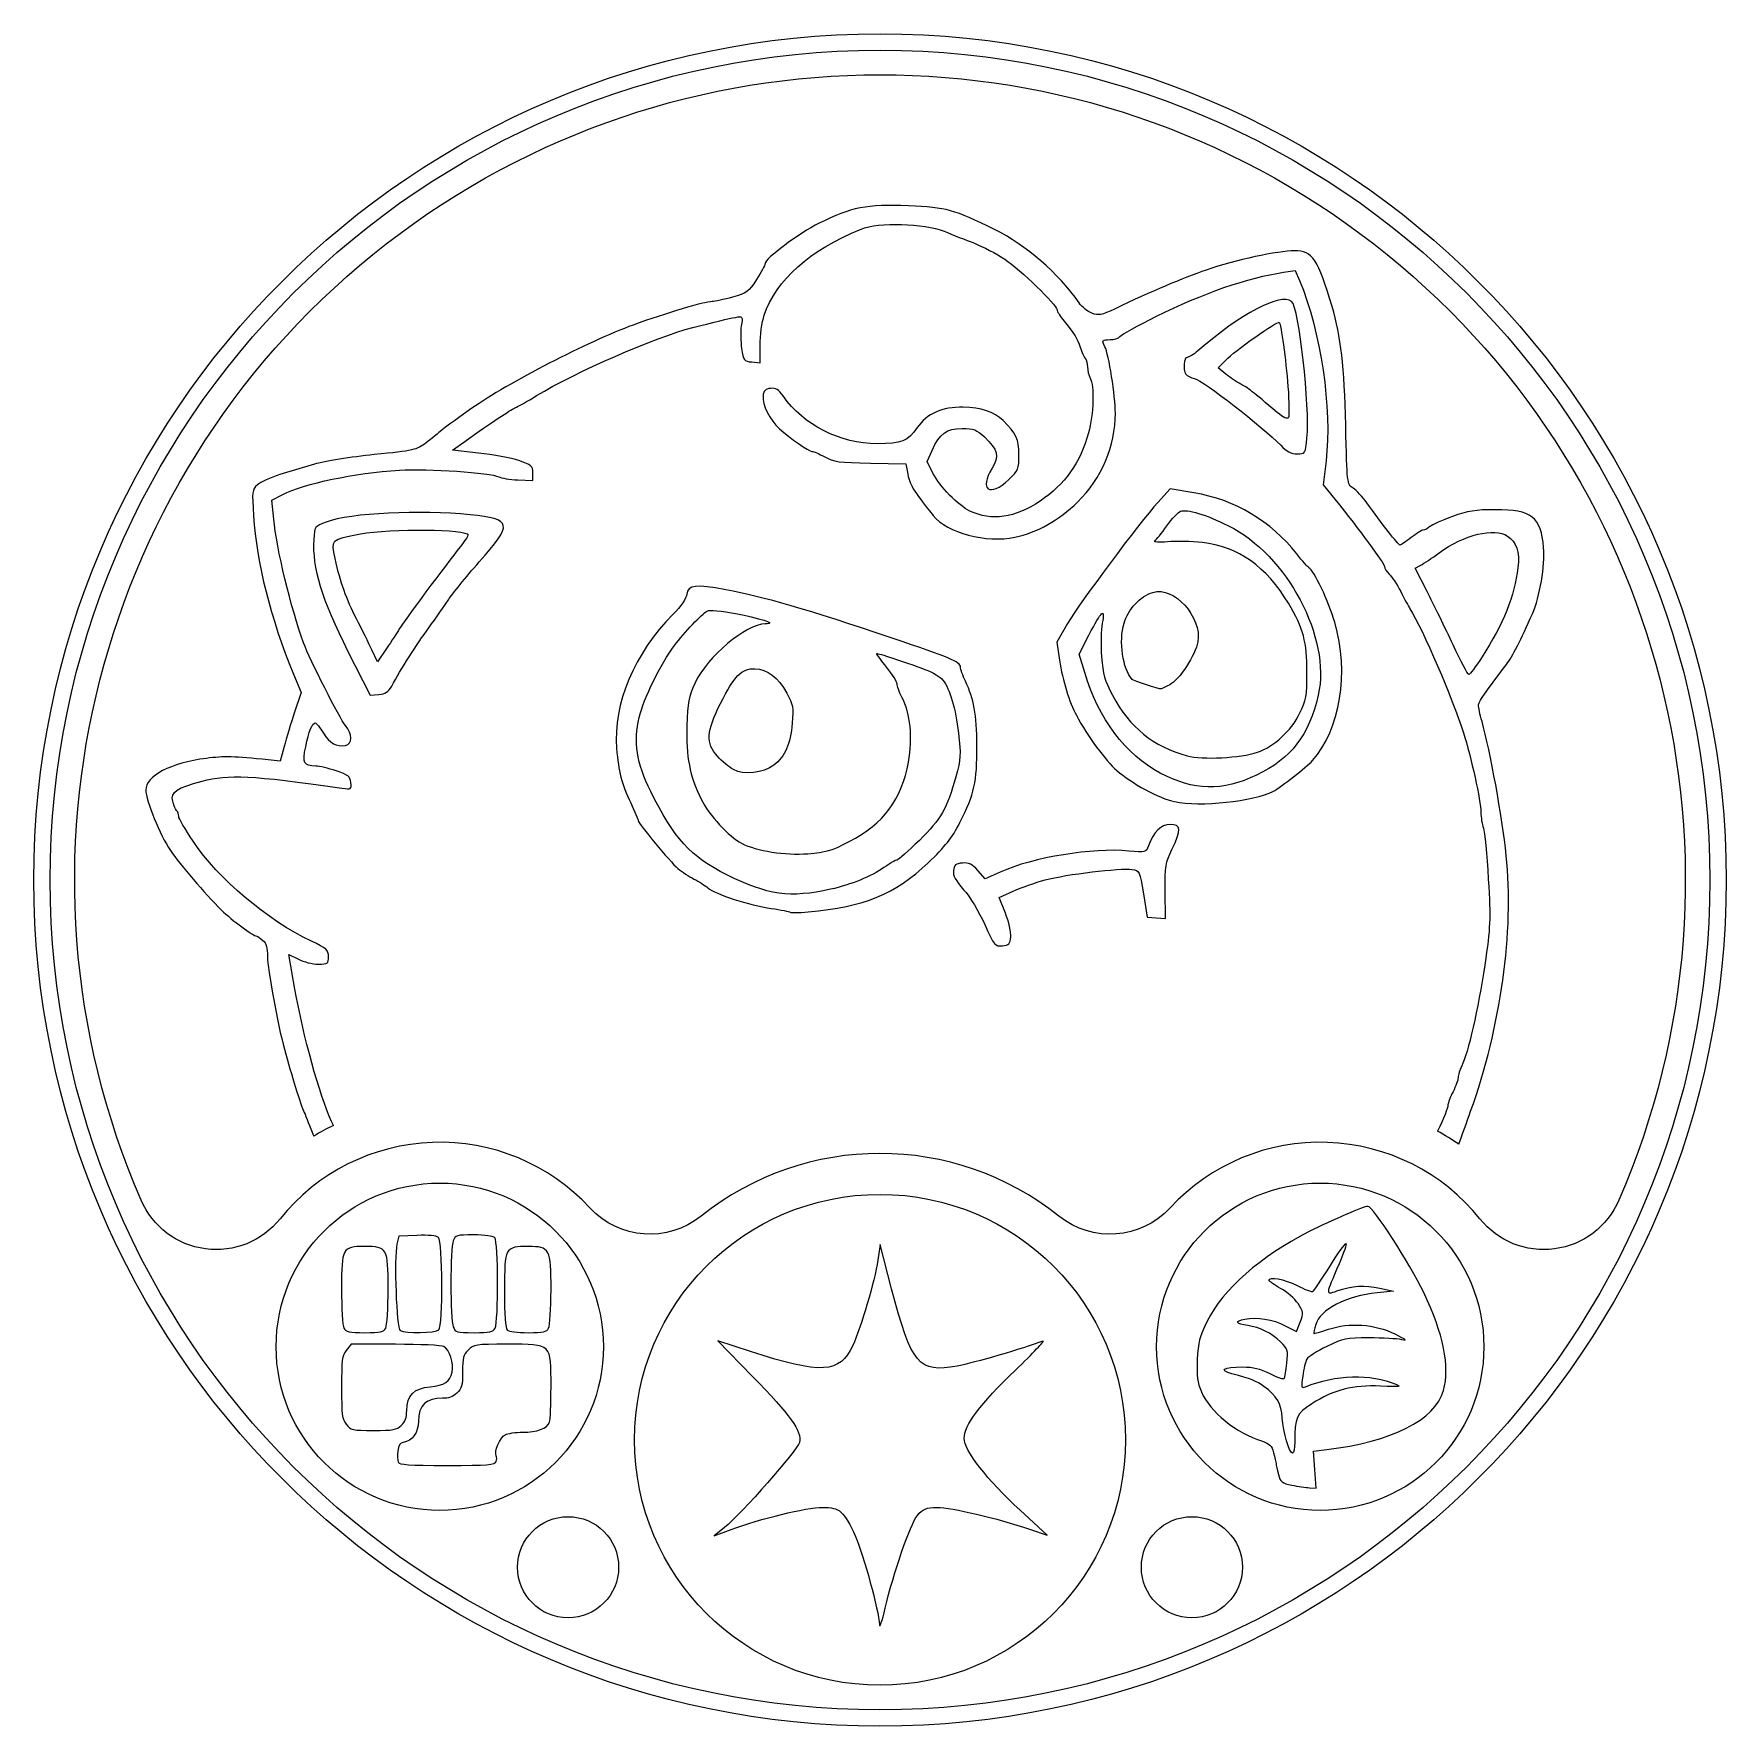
# Model space of a CAD drawing. Header units: millimetres. Extents: x -20.7 to 20.7, y -20.7 to 20.7.
import ezdxf

# ---------------------------------------------------------------- set-up
doc = ezdxf.new("R2010")
doc.units = ezdxf.units.MM
doc.layers.get('0').update_dxf_attribs({"linetype": 'CONTINUOUS'})

msp = doc.modelspace()

# ---------------------------------------------------------------- linework, layer by layer
for p, q in [((9.862, 14.856), (10.153, 14.898)), ((10.153, 14.898), (10.254, 14.659)), ((-2.933, 12.643), (-2.933, 13.07)), ((-3.134, 12.663), (-2.933, 12.643)), ((8.268, 12.517), (8.453, 12.711)), ((8.454, 12.365), (8.268, 12.517)), ((-10.452, 10.51), (-10.152, 10.722)), ((-9.811, 10.438), (-10.452, 10.51)), ((1.155, 10.228), (1.275, 10.499)), ((-13.824, 10.164), (-14.672, 9.909)), ((-8.487, 9.766), (-8.487, 9.952)), ((-0.234, 10.19), (0.635, 10.174)), ((0.635, 10.174), (0.67, 9.97)), ((1.295, 9.947), (1.155, 10.228)), ((10.903, 10.244), (10.833, 9.66)), ((-8.85, 9.782), (-8.487, 9.766)), ((7.092, 9.565), (6.792, 9.231)), ((7.67, 9.467), (7.092, 9.565)), ((10.833, 9.66), (11.117, 9.309)), ((-14.864, 9.289), (-14.614, 9.417)), ((-14.821, 8.819), (-14.864, 9.289)), ((13.079, 7.622), (13.218, 7.695)), ((13.374, 7.049), (13.079, 7.622)), ((4.587, 6.271), (4.319, 5.816)), ((4.319, 5.816), (4.388, 5.374)), ((4.866, 5.522), (5.109, 5.989)), ((-13.006, 5.589), (-12.466, 4.516)), ((-12.288, 5.331), (-12.423, 5.624)), ((-12.063, 5.66), (-12.288, 5.331)), ((5.004, 5.069), (4.866, 5.522)), ((-14.339, 5.035), (-14.154, 4.586)), ((-14.154, 4.586), (-14.312, 4.104)), ((-12.466, 4.516), (-12.252, 4.534)), ((-14.666, 2.905), (-14.958, 2.936)), ((-14.568, 3.264), (-14.666, 2.905)), ((2.573, 0.03), (2.393, 0.232)), ((2.938, 0.193), (2.573, 0.03)), ((2.91, -0.431), (3.254, -0.273)), ((6.44, -0.339), (6.53, -0.908)), ((6.979, -0.945), (6.972, -0.275)), ((3.064, -0.812), (2.91, -0.431)), ((6.53, -0.908), (6.979, -0.945)), ((-14.301, -2.666), (-14.448, -1.819)), ((-14.448, -1.819), (-14.216, -1.937)), ((-13.359, -6.001), (-13.405, -5.903)), ((-13.85, -6.244), (-13.843, -6.262)), ((-11.321, -8.688), (-11.765, -8.704)), ((-11.765, -8.704), (-11.808, -8.903)), ((0.005, -8.914), (-0.053, -9.295)), ((0.285, -9.991), (0.005, -8.914)), ((12.555, -10.049), (12.156, -10.09)), ((12.217, -9.975), (12.555, -10.049)), ((9.905, -10.896), (10.181, -11.039)), ((10.181, -11.039), (10.272, -10.806)), ((-12.928, -11.35), (-13.046, -11.5)), ((-11.847, -11.35), (-12.928, -11.35)), ((-3.165, -11.528), (-3.964, -11.269)), ((-3.964, -11.269), (-3.121, -12.13)), ((10.596, -13.961), (10.921, -13.923)), ((10.63, -14.412), (10.596, -13.961)), ((10.665, -14.864), (10.63, -14.412)), ((10.5, -14.857), (10.665, -14.864)), ((4.084, -16.015), (3.423, -15.405)), ((-3.801, -15.829), (-4.058, -16.036)), ((-4.058, -16.036), (-3.635, -15.876)), ((3.657, -15.87), (4.084, -16.015))]:
    msp.add_line(p, q)
msp.add_lwpolyline([(-7.091, -8.016, 0.458612), (-14.665, -8.285, -0.565024), (-18.061, -7.83, -1.523453), (18.061, -7.83, -0.565024), (14.665, -8.285, 0.458612), (7.091, -8.016, -0.393426), (4.373, -8.219, 0.35083), (-4.373, -8.219, -0.393426)], format="xyb", close=True)
for centre, radius in [((0, 0), 20.685), ((0, 0), 20.285), ((-10.762, -11.41), 4), ((10.762, -11.41), 4), ((0, -13.685), 6), ((-7.625, -16.8), 1.236), ((7.625, -16.8), 1.236)]:
    msp.add_circle(centre, radius)
for centre, start, end in [((-10.762, -11.41), 115.648, 120.8979), ((10.762, -11.41), 55.6043, 61.4675)]:
    msp.add_arc(centre, 6, start, end)
for points in [[(0.697, 16.479), (-0.33, 16.521), (-0.7, 16.45), (-1.487, 16.056)], [(2.799, 15.901), (1.803, 16.394), (1.633, 16.44), (0.697, 16.479)], [(-2.831, 13.804), (-2.542, 14.665), (-1.721, 15.397), (-0.464, 15.914)], [(-1.487, 16.056), (-1.989, 15.805), (-2.809, 15.191), (-2.809, 15.067)], [(-0.464, 15.914), (-0.041, 16.088), (1.081, 16.057), (1.568, 15.859)], [(1.568, 15.859), (1.772, 15.776), (2.104, 15.644), (2.307, 15.565)], [(4.867, 14.109), (4.354, 14.843), (3.575, 15.518), (2.799, 15.901)], [(2.307, 15.565), (2.51, 15.486), (2.845, 15.31), (3.052, 15.175)], [(10.136, 15.381), (9.721, 15.381), (8.689, 15.157), (7.976, 14.911)], [(11.053, 14.016), (10.71, 15.176), (10.572, 15.381), (10.136, 15.381)], [(-2.809, 15.067), (-2.809, 15.032), (-2.903, 14.857), (-3.017, 14.677)], [(3.052, 15.175), (3.424, 14.93), (4.327, 14.055), (4.327, 13.939)], [(7.976, 14.911), (7.386, 14.707), (6.637, 14.39), (5.731, 13.958)], [(-3.017, 14.677), (-3.209, 14.378), (-3.257, 14.343), (-3.606, 14.246)], [(6.758, 13.78), (7.867, 14.336), (9.018, 14.735), (9.862, 14.856)], [(10.254, 14.659), (10.775, 13.419), (11.055, 11.516), (10.903, 10.244)], [(-4.104, 14.14), (-4.284, 14.14), (-5.238, 13.857), (-6.036, 13.566)], [(-3.606, 14.246), (-3.815, 14.188), (-4.039, 14.14), (-4.104, 14.14)], [(5.182, 13.854), (5.08, 13.892), (4.938, 14.007), (4.867, 14.109)], [(10.062, 14.145), (9.8, 14.362), (8.811, 13.841), (7.771, 12.937)], [(10.438, 10.805), (10.516, 11.567), (10.242, 13.995), (10.062, 14.145)], [(-4.578, 13.505), (-4.029, 13.647), (-3.7, 13.725), (-3.531, 13.754)], [(-3.531, 13.754), (-3.357, 13.784), (-3.354, 13.781), (-3.392, 13.543)], [(-2.933, 13.07), (-2.933, 13.305), (-2.887, 13.635), (-2.831, 13.804)], [(4.327, 13.939), (4.327, 13.906), (4.39, 13.801), (4.467, 13.705)], [(4.467, 13.705), (4.77, 13.327), (4.824, 13.241), (4.892, 13.028)], [(5.731, 13.958), (5.417, 13.809), (5.341, 13.794), (5.182, 13.854)], [(5.866, 13.287), (5.901, 13.33), (6.303, 13.552), (6.758, 13.78)], [(11.385, 11.117), (11.353, 12.555), (11.27, 13.281), (11.053, 14.016)], [(-6.036, 13.566), (-7.119, 13.171), (-9.107, 12.145), (-9.976, 11.533)], [(-8.394, 11.841), (-7.448, 12.417), (-5.49, 13.271), (-4.578, 13.505)], [(-3.392, 13.543), (-3.412, 13.411), (-3.408, 13.163), (-3.383, 12.992)], [(5.623, 13.21), (5.721, 13.21), (5.83, 13.245), (5.866, 13.287)], [(8.453, 12.711), (8.651, 12.918), (9.718, 13.672), (9.758, 13.633)], [(9.758, 13.633), (9.805, 13.586), (9.923, 12.726), (9.973, 12.062)], [(-3.383, 12.992), (-3.338, 12.699), (-3.325, 12.681), (-3.134, 12.663)], [(4.892, 13.028), (4.931, 12.906), (4.987, 12.78), (5.017, 12.747)], [(5.5, 13.034), (5.416, 13.192), (5.428, 13.21), (5.623, 13.21)], [(5.754, 11.413), (5.754, 11.817), (5.59, 12.867), (5.5, 13.034)], [(7.771, 12.937), (7.669, 12.848), (7.55, 12.775), (7.508, 12.775)], [(5.017, 12.747), (5.047, 12.715), (5.072, 12.622), (5.072, 12.541)], [(5.072, 12.541), (5.072, 12.461), (5.102, 12.339), (5.139, 12.27)], [(7.508, 12.775), (7.424, 12.775), (7.402, 12.478), (7.477, 12.366)], [(-2.676, 12.018), (-2.802, 12.004), (-2.845, 11.961), (-2.859, 11.834)], [(-2.367, 11.832), (-2.479, 11.99), (-2.55, 12.033), (-2.676, 12.018)], [(5.139, 12.27), (5.242, 12.076), (5.222, 11.392), (5.098, 10.929)], [(7.477, 12.366), (7.502, 12.328), (7.597, 12.28), (7.688, 12.258)], [(7.688, 12.258), (7.902, 12.205), (9.357, 11.079), (9.796, 10.626)], [(8.817, 12.124), (8.719, 12.173), (8.556, 12.282), (8.454, 12.365)], [(9.711, 11.43), (9.11, 11.941), (8.981, 12.04), (8.817, 12.124)], [(9.973, 12.062), (10.001, 11.686), (10.006, 11.346), (9.984, 11.306)], [(-8.923, 11.541), (-8.854, 11.571), (-8.616, 11.706), (-8.394, 11.841)], [(-2.859, 11.834), (-2.883, 11.627), (-2.691, 11.244), (-2.458, 11.033)], [(-0.073, 10.665), (-0.974, 10.665), (-1.863, 11.118), (-2.367, 11.832)], [(-9.976, 11.533), (-10.386, 11.244), (-10.749, 10.978), (-10.783, 10.941)], [(-10.152, 10.722), (-9.484, 11.194), (-9.042, 11.489), (-8.923, 11.541)], [(2.034, 11.559), (1.524, 11.568), (1.141, 11.398), (0.908, 11.06)], [(3.008, 11.23), (2.78, 11.448), (2.477, 11.55), (2.034, 11.559)], [(3.396, 10.394), (3.396, 10.785), (3.335, 10.917), (3.008, 11.23)], [(4.828, 9.237), (5.428, 9.832), (5.754, 10.598), (5.754, 11.413)], [(9.984, 11.306), (9.956, 11.257), (9.868, 11.297), (9.711, 11.43)], [(-10.783, 10.941), (-10.817, 10.903), (-10.957, 10.789), (-11.093, 10.687)], [(-2.458, 11.033), (-2.202, 10.801), (-1.74, 10.479), (-1.663, 10.479)], [(0.908, 11.06), (0.673, 10.719), (0.541, 10.665), (-0.073, 10.665)], [(1.275, 10.499), (1.46, 10.917), (1.624, 11.038), (2.007, 11.038)], [(2.007, 11.038), (2.291, 11.038), (2.361, 11.011), (2.552, 10.831)], [(2.552, 10.831), (2.881, 10.52), (2.921, 10.36), (2.742, 10.069)], [(5.098, 10.929), (4.907, 10.215), (4.515, 9.663), (3.915, 9.262)], [(10.199, 10.417), (10.398, 10.417), (10.399, 10.418), (10.438, 10.805)], [(11.566, 9.579), (11.417, 9.676), (11.417, 9.682), (11.385, 11.117)], [(-12.365, 10.398), (-12.928, 10.341), (-13.585, 10.236), (-13.824, 10.164)], [(-11.093, 10.687), (-11.327, 10.512), (-11.402, 10.495), (-12.365, 10.398)], [(-8.828, 10.252), (-9.016, 10.315), (-9.458, 10.398), (-9.811, 10.438)], [(-1.663, 10.479), (-1.627, 10.479), (-1.486, 10.418), (-1.35, 10.342)], [(3.146, 9.787), (3.384, 10.013), (3.396, 10.044), (3.396, 10.394)], [(9.796, 10.626), (9.943, 10.474), (10.053, 10.417), (10.199, 10.417)], [(-14.614, 9.417), (-14.069, 9.695), (-12.861, 9.948), (-11.745, 10.017)], [(-11.745, 10.017), (-11.062, 10.06), (-9.509, 9.957), (-9.321, 9.857)], [(-8.487, 9.952), (-8.487, 10.122), (-8.516, 10.147), (-8.828, 10.252)], [(-1.35, 10.342), (-1.133, 10.222), (-0.996, 10.204), (-0.234, 10.19)], [(0.67, 9.97), (0.722, 9.666), (0.791, 9.55), (1.302, 8.907)], [(2.199, 9.019), (1.908, 9.157), (1.46, 9.617), (1.295, 9.947)], [(2.742, 10.069), (2.415, 9.536), (2.684, 9.348), (3.146, 9.787)], [(-15.221, 9.658), (-15.349, 9.539), (-15.354, 9.497), (-15.315, 8.904)], [(-14.672, 9.909), (-14.899, 9.84), (-15.146, 9.728), (-15.221, 9.658)], [(-9.321, 9.857), (-9.262, 9.825), (-9.05, 9.791), (-8.85, 9.782)], [(11.901, 9.22), (11.798, 9.364), (11.647, 9.526), (11.566, 9.579)], [(3.915, 9.262), (3.299, 8.85), (2.725, 8.769), (2.199, 9.019)], [(3.295, 8.379), (3.845, 8.496), (4.387, 8.799), (4.828, 9.237)], [(6.792, 9.231), (6.334, 8.722), (4.89, 6.783), (4.587, 6.271)], [(10.191, 7.97), (9.557, 8.774), (8.681, 9.294), (7.67, 9.467)], [(11.117, 9.309), (11.725, 8.56), (12.332, 7.736), (12.332, 7.661)], [(12.712, 8.187), (12.674, 8.19), (12.254, 8.725), (11.901, 9.22)], [(-15.315, 8.904), (-15.241, 7.754), (-14.897, 6.392), (-14.339, 5.035)], [(-14.09, 5.794), (-14.396, 6.627), (-14.758, 8.124), (-14.821, 8.819)], [(-13.538, 8.751), (-13.823, 8.645), (-13.824, 8.645), (-13.842, 8.322)], [(-10.019, 8.927), (-11.24, 9.055), (-12.946, 8.97), (-13.538, 8.751)], [(-9.798, 7.774), (-8.965, 8.718), (-8.984, 8.818), (-10.019, 8.927)], [(1.302, 8.907), (1.634, 8.488), (2.602, 8.232), (3.295, 8.379)], [(7.014, 8.658), (7.141, 8.833), (7.289, 8.994), (7.342, 9.014)], [(7.342, 9.014), (7.497, 9.074), (7.98, 8.929), (8.516, 8.662)], [(13.996, 8.887), (13.746, 8.796), (13.498, 8.685), (13.444, 8.639)], [(15.038, 9.052), (14.556, 9.052), (14.367, 9.022), (13.996, 8.887)], [(16.223, 8.126), (16.16, 8.878), (15.938, 9.052), (15.038, 9.052)], [(-13.842, 8.322), (-13.883, 7.621), (-13.659, 6.89), (-13.006, 5.589)], [(-13.321, 7.858), (-13.427, 8.324), (-13.428, 8.322), (-12.702, 8.461)], [(-12.702, 8.461), (-11.967, 8.602), (-10.069, 8.581), (-10.069, 8.432)], [(-10.069, 8.432), (-10.069, 8.407), (-10.156, 8.278), (-10.262, 8.145)], [(7.027, 8.266), (6.822, 8.249), (6.683, 8.258), (6.718, 8.287)], [(6.718, 8.287), (6.754, 8.315), (6.887, 8.482), (7.014, 8.658)], [(7.883, 8.249), (7.617, 8.276), (7.231, 8.284), (7.027, 8.266)], [(8.516, 8.662), (9.952, 7.948), (11.031, 5.914), (10.714, 4.522)], [(12.984, 8.369), (12.855, 8.267), (12.732, 8.185), (12.712, 8.187)], [(13.282, 8.555), (13.247, 8.555), (13.113, 8.472), (12.984, 8.369)], [(13.444, 8.639), (13.39, 8.593), (13.317, 8.555), (13.282, 8.555)], [(13.666, 7.995), (14.282, 8.444), (15.011, 8.623), (15.34, 8.407)], [(15.34, 8.407), (15.563, 8.261), (15.639, 8.028), (15.594, 7.634)], [(-10.262, 8.145), (-10.599, 7.724), (-11.661, 6.293), (-11.751, 6.138)], [(9.985, 6.764), (9.458, 7.653), (8.738, 8.161), (7.883, 8.249)], [(10.486, 7.635), (10.46, 7.646), (10.327, 7.797), (10.191, 7.97)], [(13.218, 7.695), (13.294, 7.736), (13.496, 7.871), (13.666, 7.995)], [(15.948, 6.508), (16.132, 6.929), (16.26, 7.683), (16.223, 8.126)], [(-12.797, 6.384), (-13.052, 6.883), (-13.18, 7.243), (-13.321, 7.858)], [(-10.552, 6.849), (-10.466, 6.985), (-10.127, 7.402), (-9.798, 7.774)], [(11.118, 6.299), (10.974, 6.798), (10.602, 7.584), (10.486, 7.635)], [(12.332, 7.661), (12.332, 7.617), (12.384, 7.535), (12.447, 7.478)], [(12.447, 7.478), (12.509, 7.421), (12.637, 7.229), (12.73, 7.05)], [(15.594, 7.634), (15.517, 6.96), (15.231, 6.247), (14.718, 5.454)], [(-3.772, 7.095), (-4.507, 7.235), (-4.695, 7.213), (-4.721, 6.989)], [(0.294, 5.914), (-1.824, 6.627), (-2.808, 6.913), (-3.772, 7.095)], [(6.672, 7.031), (7.181, 7.192), (7.873, 6.43), (7.771, 5.823)], [(12.73, 7.05), (12.823, 6.871), (12.924, 6.683), (12.956, 6.632)], [(14.009, 5.75), (13.822, 6.15), (13.536, 6.734), (13.374, 7.049)], [(-11.028, 6.166), (-10.853, 6.405), (-10.639, 6.712), (-10.552, 6.849)], [(-4.721, 6.989), (-4.734, 6.882), (-4.863, 6.695), (-5.065, 6.492)], [(5.965, 6.275), (6.064, 6.618), (6.357, 6.931), (6.672, 7.031)], [(10.437, 5.08), (10.439, 5.822), (10.351, 6.148), (9.985, 6.764)], [(12.956, 6.632), (13.278, 6.107), (13.992, 4.451), (14.264, 3.598)], [(-12.423, 5.624), (-12.498, 5.786), (-12.666, 6.128), (-12.797, 6.384)], [(-5.065, 6.492), (-6.002, 5.551), (-6.531, 4.292), (-6.439, 3.219)], [(-5.023, 5.732), (-4.777, 6.058), (-4.356, 6.503), (-4.226, 6.574)], [(-2.805, 6.261), (-3.279, 6.255), (-4.226, 5.459), (-4.522, 4.818)], [(-4.226, 6.574), (-4.158, 6.611), (-3.902, 6.587), (-3.483, 6.503)], [(-3.483, 6.503), (-2.817, 6.369), (-2.523, 6.265), (-2.805, 6.261)], [(5.109, 5.989), (5.422, 6.591), (5.51, 6.669), (5.433, 6.276)], [(5.433, 6.276), (5.401, 6.113), (5.393, 5.747), (5.416, 5.462)], [(6.163, 4.902), (5.932, 5.163), (5.836, 5.832), (5.965, 6.275)], [(10.569, 2.918), (11.252, 3.687), (11.475, 5.064), (11.118, 6.299)], [(15.313, 5.267), (15.461, 5.462), (15.672, 5.873), (15.948, 6.508)], [(-13.066, 3.774), (-13.209, 3.943), (-13.94, 5.386), (-14.09, 5.794)], [(-11.751, 6.138), (-11.799, 6.056), (-11.939, 5.841), (-12.063, 5.66)], [(-11.937, 4.739), (-11.715, 5.151), (-11.33, 5.755), (-11.028, 6.166)], [(1.969, 5.208), (1.969, 5.328), (1.705, 5.439), (0.294, 5.914)], [(7.771, 5.823), (7.717, 5.504), (7.313, 4.887), (7.084, 4.773)], [(-5.888, 3.973), (-5.777, 4.438), (-5.36, 5.285), (-5.023, 5.732)], [(-0.079, 5.533), (-0.079, 5.558), (0.586, 5.34), (1.1, 5.146)], [(0.17, 5.197), (0.033, 5.37), (-0.079, 5.521), (-0.079, 5.533)], [(5.416, 5.462), (5.45, 5.029), (5.494, 4.873), (5.683, 4.52)], [(14.393, 5.021), (14.369, 5.022), (14.196, 5.351), (14.009, 5.75)], [(14.718, 5.454), (14.563, 5.215), (14.416, 5.02), (14.393, 5.021)], [(-3.899, 4.315), (-3.558, 4.996), (-3.383, 5.173), (-3.062, 5.165)], [(-3.062, 5.165), (-2.752, 5.157), (-2.491, 4.958), (-2.279, 4.569)], [(0.418, 4.793), (0.418, 4.843), (0.306, 5.024), (0.17, 5.197)], [(1.1, 5.146), (1.288, 5.076), (1.485, 4.96), (1.539, 4.889)], [(2.087, 4.859), (2.022, 4.994), (1.969, 5.15), (1.969, 5.208)], [(4.388, 5.374), (4.465, 4.873), (4.627, 4.344), (4.801, 4.026)], [(6.852, 2.614), (5.999, 3.068), (5.349, 3.932), (5.004, 5.069)], [(10.259, 4.07), (10.42, 4.395), (10.437, 4.49), (10.437, 5.08)], [(14.628, 4.273), (14.628, 4.347), (14.793, 4.586), (15.313, 5.267)], [(-12.252, 4.534), (-12.088, 4.549), (-12.015, 4.596), (-11.937, 4.739)], [(-4.522, 4.818), (-4.676, 4.482), (-4.704, 4.338), (-4.722, 3.769)], [(-2.279, 4.569), (-2.127, 4.289), (-2.113, 4.215), (-2.145, 3.833)], [(0.534, 4.473), (0.47, 4.6), (0.418, 4.744), (0.418, 4.793)], [(1.539, 4.889), (1.713, 4.659), (1.848, 4.195), (1.918, 3.592)], [(2.368, 3.281), (2.363, 4.066), (2.301, 4.416), (2.087, 4.859)], [(6.871, 4.672), (6.835, 4.66), (6.194, 4.868), (6.163, 4.902)], [(7.084, 4.773), (6.984, 4.723), (6.889, 4.678), (6.871, 4.672)], [(-3.972, 3.026), (-4.264, 3.349), (-4.248, 3.616), (-3.899, 4.315)], [(0.696, 2.88), (0.803, 3.493), (0.746, 4.053), (0.534, 4.473)], [(5.683, 4.52), (6.109, 3.723), (6.67, 3.267), (7.511, 3.035)], [(10.714, 4.522), (10.49, 3.539), (10.05, 2.967), (9.207, 2.564)], [(14.717, 3.876), (14.668, 4.049), (14.628, 4.228), (14.628, 4.273)], [(-14.312, 4.104), (-14.399, 3.839), (-14.514, 3.461), (-14.568, 3.264)], [(-14.04, 3.257), (-13.961, 3.64), (-13.881, 3.839), (-13.805, 3.839)], [(-13.805, 3.839), (-13.78, 3.839), (-13.69, 3.727), (-13.606, 3.589)], [(-13.068, 3.292), (-12.896, 3.324), (-12.894, 3.569), (-13.066, 3.774)], [(-5.603, 2.16), (-5.951, 2.872), (-6.03, 3.377), (-5.888, 3.973)], [(-4.722, 3.769), (-4.746, 3.024), (-4.651, 2.537), (-4.374, 1.979)], [(-2.145, 3.833), (-2.188, 3.323), (-2.322, 3.017), (-2.594, 2.81)], [(4.801, 4.026), (5.083, 3.508), (5.512, 2.92), (5.786, 2.679)], [(9.23, 3.124), (9.631, 3.262), (10.05, 3.647), (10.259, 4.07)], [(15.31, 0.599), (15.21, 1.547), (14.919, 3.156), (14.717, 3.876)], [(-13.606, 3.589), (-13.453, 3.341), (-13.288, 3.25), (-13.068, 3.292)], [(1.918, 3.592), (1.981, 3.054), (1.975, 2.959), (1.854, 2.52)], [(14.264, 3.598), (14.448, 3.02), (14.689, 1.921), (14.69, 1.656)], [(-16.467, 2.974), (-17.343, 2.862), (-17.95, 2.543), (-17.95, 2.196)], [(-14.958, 2.936), (-15.784, 3.023), (-16.034, 3.029), (-16.467, 2.974)], [(-13.793, 2.784), (-14.089, 2.789), (-14.123, 2.854), (-14.04, 3.257)], [(-6.439, 3.219), (-6.389, 2.632), (-6.319, 2.363), (-6.092, 1.883)], [(-3.585, 2.699), (-3.687, 2.755), (-3.862, 2.903), (-3.972, 3.026)], [(1.952, 1.405), (2.311, 2.112), (2.373, 2.392), (2.368, 3.281)], [(7.511, 3.035), (7.876, 2.934), (8.819, 2.983), (9.23, 3.124)], [(9.606, 2.166), (9.812, 2.276), (10.423, 2.754), (10.569, 2.918)], [(-16.572, 2.417), (-15.907, 2.589), (-15.394, 2.564), (-13.152, 2.246)], [(-13.296, 2.668), (-13.484, 2.73), (-13.707, 2.782), (-13.793, 2.784)], [(-12.935, 2.384), (-12.952, 2.531), (-13.003, 2.571), (-13.296, 2.668)], [(-2.594, 2.81), (-2.858, 2.608), (-3.327, 2.556), (-3.585, 2.699)], [(-0.75, 0.94), (0.084, 1.372), (0.539, 1.983), (0.696, 2.88)], [(1.854, 2.52), (1.641, 1.75), (1.492, 1.491), (0.962, 0.969)], [(5.786, 2.679), (6.138, 2.368), (6.831, 1.993), (7.197, 1.915)], [(9.207, 2.564), (8.368, 2.163), (7.67, 2.177), (6.852, 2.614)], [(-17.95, 2.196), (-17.95, 1.953), (-17.598, 1.09), (-17.348, 0.722)], [(-17.291, 1.929), (-17.343, 2.149), (-17.181, 2.259), (-16.572, 2.417)], [(-13.152, 2.246), (-12.922, 2.213), (-12.915, 2.218), (-12.935, 2.384)], [(-3.748, 0.129), (-4.618, 0.562), (-5.057, 1.042), (-5.603, 2.16)], [(7.197, 1.915), (7.818, 1.784), (9.15, 1.922), (9.606, 2.166)], [(-17.198, 1.702), (-17.227, 1.734), (-17.27, 1.836), (-17.291, 1.929)], [(-17.144, 1.559), (-17.144, 1.605), (-17.168, 1.669), (-17.198, 1.702)], [(-6.092, 1.883), (-5.993, 1.672), (-5.912, 1.481), (-5.912, 1.457)], [(-4.374, 1.979), (-4.183, 1.594), (-3.684, 1.048), (-3.385, 0.898)], [(14.69, 1.656), (14.69, 1.53), (14.717, 1.357), (14.75, 1.271)], [(-16.791, 0.946), (-16.985, 1.237), (-17.144, 1.513), (-17.144, 1.559)], [(-5.912, 1.457), (-5.912, 1.385), (-5.13, 0.44), (-4.94, 0.281)], [(1.178, 0.422), (1.595, 0.817), (1.762, 1.028), (1.952, 1.405)], [(7.093, 1.357), (6.868, 1.357), (6.698, 1.189), (6.563, 0.834)], [(7.135, 0.743), (7.373, 1.227), (7.364, 1.357), (7.093, 1.357)], [(14.75, 1.271), (14.783, 1.185), (14.837, 0.624), (14.871, 0.024)], [(-13.897, -1.496), (-14.979, -0.985), (-16.182, 0.03), (-16.791, 0.946)], [(-3.385, 0.898), (-3.009, 0.709), (-2.32, 0.6), (-1.765, 0.642)], [(-1.765, 0.642), (-1.323, 0.676), (-1.176, 0.719), (-0.75, 0.94)], [(0.962, 0.969), (0.694, 0.705), (0.448, 0.488), (0.417, 0.488)], [(6.563, 0.834), (6.5, 0.669), (6.494, 0.668), (6.08, 0.708)], [(-17.348, 0.722), (-17.105, 0.364), (-16.521, -0.316), (-16.096, -0.735)], [(-1.759, -0.779), (-0.37, -0.653), (0.356, -0.356), (1.178, 0.422)], [(0.417, 0.488), (0.385, 0.488), (0.24, 0.405), (0.094, 0.302)], [(2.013, 0.415), (1.85, 0.399), (1.811, 0.366), (1.795, 0.231)], [(2.393, 0.232), (2.248, 0.394), (2.173, 0.43), (2.013, 0.415)], [(6.08, 0.708), (5.199, 0.794), (3.751, 0.557), (2.938, 0.193)], [(6.972, -0.275), (6.965, 0.338), (6.979, 0.425), (7.135, 0.743)], [(14.439, -5.655), (15.178, -3.592), (15.504, -1.251), (15.31, 0.599)], [(-4.94, 0.281), (-4.843, 0.2), (-4.666, 0.084), (-4.547, 0.024)], [(-4.547, 0.024), (-4.427, -0.035), (-4.273, -0.134), (-4.205, -0.195)], [(-1.207, -0.226), (-2.195, -0.447), (-2.745, -0.371), (-3.748, 0.129)], [(0.094, 0.302), (-0.214, 0.086), (-0.705, -0.113), (-1.207, -0.226)], [(1.795, 0.231), (1.781, 0.109), (1.846, -0.013), (2.045, -0.237)], [(3.254, -0.273), (3.444, -0.187), (3.798, -0.062), (4.041, 0.003)], [(4.041, 0.003), (4.547, 0.139), (5.88, 0.299), (6.16, 0.258)], [(6.16, 0.258), (6.347, 0.23), (6.35, 0.223), (6.44, -0.339)], [(14.871, 0.024), (14.929, -0.992), (14.923, -1.135), (14.783, -2.083)], [(-4.205, -0.195), (-4.036, -0.345), (-3.186, -0.62), (-2.66, -0.694)], [(2.045, -0.237), (2.194, -0.405), (2.424, -0.783), (2.56, -1.084)], [(-16.096, -0.735), (-15.84, -0.988), (-15.321, -1.373), (-15.237, -1.373)], [(-2.66, -0.694), (-2.422, -0.728), (-2.213, -0.769), (-2.197, -0.786)], [(-2.197, -0.786), (-2.18, -0.802), (-1.983, -0.799), (-1.759, -0.779)], [(3.198, -1.392), (3.209, -1.282), (3.149, -1.023), (3.064, -0.812)], [(2.56, -1.084), (2.795, -1.606), (2.812, -1.626), (2.992, -1.609)], [(-15.237, -1.373), (-15.216, -1.373), (-15.148, -1.419), (-15.085, -1.476)], [(-15.085, -1.476), (-15.006, -1.547), (-14.972, -1.666), (-14.972, -1.868)], [(-13.482, -1.874), (-13.482, -1.711), (-13.525, -1.673), (-13.897, -1.496)], [(2.992, -1.609), (3.153, -1.593), (3.182, -1.562), (3.198, -1.392)], [(-14.972, -1.868), (-14.972, -2.178), (-14.728, -3.52), (-14.56, -4.135)], [(-14.216, -1.937), (-14.088, -2.003), (-13.871, -2.056), (-13.733, -2.056)], [(-13.733, -2.056), (-13.497, -2.056), (-13.482, -2.045), (-13.482, -1.874)], [(14.783, -2.083), (14.627, -3.144), (14.375, -4.249), (14.221, -4.545)], [(-13.405, -5.903), (-13.701, -5.259), (-14.103, -3.807), (-14.301, -2.666)], [(-14.56, -4.135), (-14.387, -4.767), (-14.163, -5.484), (-14.076, -5.682)], [(14.221, -4.545), (14.172, -4.64), (14.132, -4.769), (14.132, -4.831)], [(14.132, -4.831), (14.132, -4.892), (14.076, -5.047), (14.008, -5.175)], [(14.008, -5.175), (13.939, -5.302), (13.884, -5.448), (13.884, -5.498)], [(-14.076, -5.682), (-14.03, -5.787), (-13.929, -6.04), (-13.85, -6.244)], [(13.884, -5.498), (13.884, -5.582), (13.784, -5.822), (13.628, -6.139)], [(14.152, -6.459), (14.231, -6.236), (14.342, -5.927), (14.439, -5.655)], [(11.929, -7.978), (11.828, -7.978), (11.077, -8.302), (10.478, -8.603)], [(13.291, -10.085), (12.946, -9.367), (12.048, -7.978), (11.929, -7.978)], [(-10.796, -8.737), (-10.847, -8.696), (-11.042, -8.677), (-11.321, -8.688)], [(-9.933, -8.676), (-10.358, -8.676), (-10.38, -8.682), (-10.433, -8.822)], [(-9.419, -8.744), (-9.46, -8.703), (-9.662, -8.676), (-9.933, -8.676)], [(10.478, -8.603), (9.311, -9.191), (8.381, -10.009), (8, -10.786)], [(-12.594, -8.96), (-13.147, -8.96), (-13.163, -8.99), (-13.163, -9.992)], [(-12.025, -9.992), (-12.025, -8.99), (-12.042, -8.96), (-12.594, -8.96)], [(-11.808, -8.903), (-11.883, -9.246), (-11.821, -10.959), (-11.732, -11.016)], [(-10.785, -10.998), (-10.679, -10.892), (-10.689, -8.826), (-10.796, -8.737)], [(-10.433, -8.822), (-10.464, -8.902), (-10.489, -9.374), (-10.489, -9.871)], [(-9.41, -10.956), (-9.323, -10.794), (-9.331, -8.832), (-9.419, -8.744)], [(-8.598, -8.96), (-9.169, -8.96), (-9.18, -8.981), (-9.18, -10.033)], [(-8.042, -10.017), (-8.042, -9.011), (-8.069, -8.96), (-8.598, -8.96)], [(10.985, -9.461), (11.182, -9.146), (11.364, -8.888), (11.39, -8.888)], [(11.39, -8.888), (11.416, -8.888), (11.34, -9.112), (11.221, -9.386)], [(-0.053, -9.295), (-0.133, -9.821), (-0.454, -10.911), (-0.667, -11.381)], [(10.583, -10.06), (10.607, -10.045), (10.788, -9.776), (10.985, -9.461)], [(11.221, -9.386), (10.882, -10.169), (10.884, -10.144), (11.165, -10.047)], [(-10.489, -9.871), (-10.489, -10.368), (-10.464, -10.84), (-10.433, -10.92)], [(9.511, -9.785), (9.509, -9.684), (9.881, -9.755), (10.197, -9.915)], [(9.794, -9.983), (9.639, -9.897), (9.512, -9.808), (9.511, -9.785)], [(10.197, -9.915), (10.385, -10.01), (10.559, -10.075), (10.583, -10.06)], [(11.165, -10.047), (11.544, -9.916), (11.855, -9.895), (12.217, -9.975)], [(-13.163, -9.992), (-13.163, -10.472), (-13.138, -10.894), (-13.105, -10.956)], [(-12.084, -10.956), (-12.051, -10.894), (-12.025, -10.472), (-12.025, -9.992)], [(-9.18, -10.033), (-9.18, -10.654), (-9.159, -10.95), (-9.112, -10.998)], [(-8.101, -10.956), (-8.068, -10.894), (-8.042, -10.479), (-8.042, -10.017)], [(1.884, -11.883), (0.945, -12.056), (0.769, -11.847), (0.285, -9.991)], [(10.22, -10.356), (10.141, -10.235), (9.951, -10.069), (9.794, -9.983)], [(12.156, -10.09), (11.413, -10.166), (10.75, -10.508), (10.651, -10.868)], [(13.777, -12.48), (13.937, -11.905), (13.771, -11.085), (13.291, -10.085)], [(8.989, -10.894), (8.696, -10.855), (8.662, -10.781), (8.915, -10.734)], [(8.915, -10.734), (9.224, -10.676), (9.599, -10.737), (9.905, -10.896)], [(10.272, -10.806), (10.362, -10.578), (10.36, -10.567), (10.22, -10.356)], [(-13.105, -10.956), (-13.054, -11.05), (-12.982, -11.066), (-12.594, -11.066)], [(-12.594, -11.066), (-12.206, -11.066), (-12.135, -11.05), (-12.084, -10.956)], [(-11.732, -11.016), (-11.614, -11.09), (-10.863, -11.076), (-10.785, -10.998)], [(-10.433, -10.92), (-10.38, -11.06), (-10.359, -11.066), (-9.923, -11.066)], [(-9.923, -11.066), (-9.532, -11.066), (-9.46, -11.051), (-9.41, -10.956)], [(-9.112, -10.998), (-9.07, -11.039), (-8.869, -11.066), (-8.602, -11.066)], [(-8.602, -11.066), (-8.223, -11.066), (-8.151, -11.05), (-8.101, -10.956)], [(8, -10.786), (7.808, -11.176), (7.778, -11.294), (7.757, -11.728)], [(9.793, -11.294), (9.569, -11.075), (9.286, -10.934), (8.989, -10.894)], [(10.651, -10.868), (10.62, -10.981), (10.6, -11.079), (10.608, -11.086)], [(10.608, -11.086), (10.615, -11.093), (10.774, -11.047), (10.962, -10.984)], [(10.962, -10.984), (11.472, -10.811), (12.094, -10.854), (12.585, -11.097)], [(12.585, -11.097), (12.865, -11.236), (12.906, -11.269), (12.754, -11.237)], [(-13.046, -11.5), (-13.151, -11.635), (-13.163, -11.728), (-13.163, -12.403)], [(-10.66, -11.407), (-10.72, -11.375), (-11.241, -11.35), (-11.847, -11.35)], [(-10.459, -12.028), (-10.413, -11.819), (-10.523, -11.481), (-10.66, -11.407)], [(-10.065, -11.49), (-10.186, -11.611), (-10.204, -11.682), (-10.204, -12.021)], [(-9.107, -11.35), (-9.9, -11.35), (-9.929, -11.355), (-10.065, -11.49)], [(-8.042, -12.388), (-8.042, -11.323), (-8.013, -11.35), (-9.107, -11.35)], [(-0.667, -11.381), (-0.977, -12.063), (-1.433, -12.09), (-3.165, -11.528)], [(3.979, -11.274), (3.501, -11.457), (2.299, -11.807), (1.884, -11.883)], [(3.309, -11.983), (3.74, -11.569), (4.041, -11.25), (3.979, -11.274)], [(9.944, -11.809), (9.978, -11.488), (9.972, -11.469), (9.793, -11.294)], [(10.923, -11.401), (10.683, -11.516), (10.462, -11.657), (10.432, -11.714)], [(11.957, -11.193), (11.386, -11.193), (11.34, -11.202), (10.923, -11.401)], [(12.754, -11.237), (12.644, -11.213), (12.286, -11.193), (11.957, -11.193)], [(2.058, -13.65), (2.058, -13.329), (2.447, -12.81), (3.309, -11.983)], [(7.757, -11.728), (7.737, -12.147), (7.753, -12.268), (7.859, -12.516)], [(8.604, -12.073), (8.271, -11.987), (8.395, -11.906), (8.862, -11.905)], [(8.862, -11.905), (9.133, -11.905), (9.281, -11.94), (9.532, -12.067)], [(9.882, -12.186), (9.897, -12.162), (9.925, -11.992), (9.944, -11.809)], [(10.432, -11.714), (10.402, -11.772), (10.358, -11.957), (10.335, -12.126)], [(-13.163, -12.403), (-13.163, -13.079), (-13.151, -13.172), (-13.046, -13.306)], [(-11.57, -12.966), (-11.57, -12.602), (-11.394, -12.425), (-10.998, -12.389)], [(-10.998, -12.389), (-10.647, -12.357), (-10.511, -12.266), (-10.459, -12.028)], [(-10.204, -12.021), (-10.204, -12.364), (-10.222, -12.428), (-10.346, -12.545)], [(-8.077, -13.254), (-8.058, -13.204), (-8.042, -12.814), (-8.042, -12.388)], [(-3.121, -12.13), (-2.183, -13.088), (-1.904, -13.48), (-1.971, -13.748)], [(9.386, -12.381), (9.206, -12.248), (9.066, -12.193), (8.604, -12.073)], [(9.835, -13.15), (9.815, -12.804), (9.705, -12.615), (9.386, -12.381)], [(9.532, -12.067), (9.71, -12.157), (9.867, -12.21), (9.882, -12.186)], [(10.335, -12.126), (10.297, -12.412), (10.301, -12.431), (10.4, -12.39)], [(10.4, -12.39), (11.126, -12.09), (12.005, -12.064), (12.612, -12.326)], [(12.234, -12.372), (11.568, -12.339), (11.085, -12.464), (10.555, -12.806)], [(12.612, -12.326), (12.762, -12.391), (12.718, -12.396), (12.234, -12.372)], [(-10.694, -12.67), (-11.085, -12.655), (-11.281, -12.842), (-11.284, -13.233)], [(-10.346, -12.545), (-10.446, -12.639), (-10.548, -12.676), (-10.694, -12.67)], [(7.859, -12.516), (8.072, -13.01), (8.685, -13.506), (9.352, -13.722)], [(10.555, -12.806), (10.179, -13.049), (10.138, -13.141), (10.137, -13.74)], [(10.921, -13.923), (12.496, -13.742), (13.579, -13.195), (13.777, -12.48)], [(-11.702, -13.332), (-11.604, -13.24), (-11.57, -13.146), (-11.57, -12.966)], [(-11.284, -13.233), (-11.286, -13.511), (-11.428, -13.709), (-11.655, -13.75)], [(10.084, -14.01), (10.002, -14.01), (9.855, -13.503), (9.835, -13.15)], [(-13.046, -13.306), (-12.933, -13.449), (-12.904, -13.456), (-12.381, -13.456)], [(-12.381, -13.456), (-11.897, -13.456), (-11.818, -13.442), (-11.702, -13.332)], [(-9.383, -14.076), (-9.44, -13.984), (-9.29, -13.628), (-9.165, -13.562)], [(-9.165, -13.562), (-9.1, -13.527), (-8.904, -13.499), (-8.731, -13.501)], [(-8.731, -13.501), (-8.397, -13.504), (-8.135, -13.405), (-8.077, -13.254)], [(3.423, -15.405), (2.621, -14.667), (2.058, -13.943), (2.058, -13.65)], [(-11.787, -13.96), (-11.797, -14.064), (-11.792, -14.186), (-11.775, -14.23)], [(-11.655, -13.75), (-11.738, -13.764), (-11.774, -13.823), (-11.787, -13.96)], [(-1.971, -13.748), (-2.02, -13.941), (-3.389, -15.498), (-3.801, -15.829)], [(9.352, -13.722), (9.525, -13.778), (9.574, -13.828), (9.622, -14)], [(9.622, -14), (9.654, -14.115), (9.681, -14.235), (9.681, -14.266)], [(10.137, -13.74), (10.136, -13.888), (10.113, -14.01), (10.084, -14.01)], [(-11.775, -14.23), (-11.75, -14.295), (-11.528, -14.31), (-10.582, -14.31)], [(-10.582, -14.31), (-9.572, -14.31), (-9.415, -14.298), (-9.385, -14.219)], [(-9.385, -14.219), (-9.366, -14.169), (-9.365, -14.105), (-9.383, -14.076)], [(9.681, -14.266), (9.681, -14.297), (9.708, -14.416), (9.739, -14.53)], [(9.739, -14.53), (9.792, -14.719), (9.822, -14.743), (10.066, -14.794)], [(10.066, -14.794), (10.214, -14.825), (10.41, -14.853), (10.5, -14.857)], [(-3.635, -15.876), (-2.94, -15.614), (-1.797, -15.337), (-1.408, -15.337)], [(-1.408, -15.337), (-0.977, -15.337), (-0.878, -15.425), (-0.601, -16.049)], [(0.128, -17.799), (0.327, -16.943), (0.738, -15.757), (0.914, -15.533)], [(0.914, -15.533), (1.037, -15.377), (1.136, -15.337), (1.401, -15.337)], [(1.401, -15.337), (1.737, -15.337), (2.872, -15.605), (3.657, -15.87)], [(-0.601, -16.049), (-0.403, -16.497), (-0.025, -17.877), (-0.013, -18.197)], [(-0.013, -18.197), (-0.009, -18.295), (0.055, -18.116), (0.128, -17.799)]]:
    msp.add_open_spline(points, degree=3)

doc.saveas('drawing.dxf')
